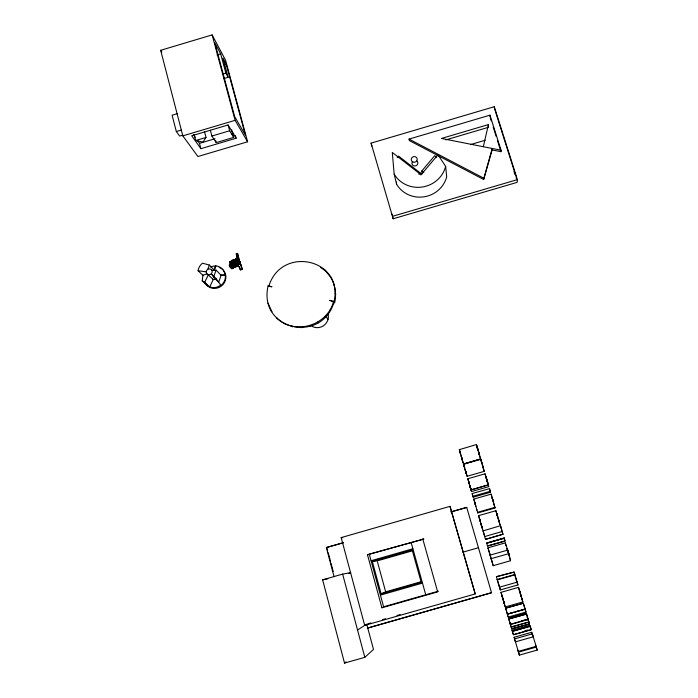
<?xml version="1.0" encoding="UTF-8"?>
<svg xmlns="http://www.w3.org/2000/svg" width="698" height="698" viewBox="0 0 698 698"><rect width="100%" height="100%" fill="white"/><g stroke="black" fill="none" stroke-linecap="round" stroke-linejoin="round"><path stroke-width="1.05" d="M238.07 264.97L238.07 266.182L233.734 267.456L233.525 266.749C230.637 269.149 228.115 260.686 231.788 261.122M488.399 126.408L488.417 124.593L441.476 138.448L501.033 150.218L500.972 151.693L492.142 149.948L492.177 148.465L483.627 179.482L409.325 140.577L409.045 139.085L489.979 115.17L501.033 150.218M487.902 483.531L488.731 486.646L471.551 491.584L467.826 478.749L485.058 473.802L486.07 477.868M489.952 116.758L489.979 115.17M231.439 267.002L237.59 265.188C238.524 268.102 237.477 262.849 238.158 265.572L238.079 264.978M236.003 260.729L235.95 259.124L238.166 265.388L237.748 263.504M494.263 107.754L494.289 106.707L371.083 143.134L371.353 144.085M236.988 260.537L236.395 260.145A3.682 0.48 73.1 0 0 235.811 259.167L236.317 262.143L230.296 263.914M235.863 259.263L237.425 265.205M484.709 536.683L485.494 539.353L503.005 534.232L502.202 531.518L484.717 536.544L484.316 535.148M470.007 486.27L471.089 489.9L488.382 484.935L485.093 473.82M516.171 178.356L516.276 177.231M494.289 106.707L517.393 179.63L517.148 182.353L393.166 218.779L371.083 143.134M472.188 493.565L473.183 497.212L490.31 492.291L490.432 491.244L489.638 488.565L472.188 493.565L472.406 494.568M230.986 266.034L237.18 264.612L232.818 265.903L232.513 265.074L236.762 263.608A3.682 0.48 73.1 0 1 236.064 260.939M204.593 282.315L207.542 285.892L202.237 280.849L202.926 275.152L207.097 273.921L213.283 279.479A2.949 2.818 -38.7 0 0 216.092 278.65L220.996 285.456A11.238 10.74 -38.7 0 0 225.341 275.204L225.053 274.907A11.255 10.749 -38.7 0 0 215.647 265.807L214.155 270.021M232.513 265.074L232.818 265.903M236.133 262.038L232.8 262.806M334.019 301.998C343.948 258.321 280.805 245.242 268.73 286.581L268.111 285.831C257.832 329.857 321.778 344.411 334.019 301.998L329.639 300.358L333.583 301.292L334.612 302.976C336.75 294.041 335.249 284.636 330.538 276.766M485.494 539.353L503.005 534.232M230.741 265.371L236.858 263.434M475.216 593.937L450.009 506.364L341.174 537.591L364.696 625.399L475.216 593.937L450.009 506.364M483.33 146.72L488.417 124.593M494.289 504.541L494.952 508.013L477.772 512.934L474.64 502.036L475.617 505.448M494.952 508.013L491.139 494.123L473.785 499.105L475.888 506.355M483.627 179.482L492.142 149.948M503.467 600.873L501.007 592.349L518.544 587.358L519.233 590.168M207.777 269.306L209.304 265.013L202.49 263.198A11.456 10.932 -38.6 0 0 198.084 270.702L203.135 275.605M216.092 270.117L221.118 275.335L218.683 282.201L213.605 277.106L216.092 270.117L211.791 270.257M233.525 266.749L233.586 267.404L238.166 265.999L237.931 265.327L238.097 266.174M277.272 318.585L276.678 317.922C294.451 335.773 327.824 325.477 333.583 301.292M236.404 259.848L235.793 259.176L231.727 260.476M231.727 267.282L231.788 266.802M202.237 280.849L204.758 282.228L209.705 286.948L213.283 279.479L212.585 279.217M204.758 282.228L208.405 274.637A3.001 2.862 -38.6 0 0 212.157 271.452A3.001 2.862 -38.6 0 0 208.004 269.184A3.001 2.862 -38.6 0 0 207.097 273.921M503.328 600.376L505.273 606.937L522.854 601.946L519.382 590.185L519.46 590.709M237.721 265.519L237.739 264.655M204.47 131.582L206.015 137.462L202.987 142.078L195.702 140.525L194.166 134.635M235.95 259.979L236.439 260.127M235.811 259.167L236.988 264.525A3.682 0.48 73.1 0 0 237.957 265.144M501.853 530.585L500.483 525.707L500.684 526.545M418.835 174.273L420.083 172.799L398.471 156.055L397.223 157.521M422.203 173.907L421.732 171.054L434.723 155.689L436.739 157.233M502.202 531.518L502.752 534.424M350.571 572.674L342.639 574.105L322.624 579.829L344.524 663.1L364.827 657.333L373.491 649.437L366.694 624.117M344.524 663.1L346.086 661.817M487.474 545.932L504.986 540.924L504.183 539.24M357.542 630.006L366.031 624.544M367.48 554.718L423.773 539.048L367.48 554.718L381.885 607.784L383.595 606.789L438.457 591.154M236.762 263.608L236.526 262.884L236.735 263.835M232.303 264.123L231.945 263.251L236.177 262.003L237.128 264.481M233.359 264.621L233.097 263.704M381.125 593.832L421.217 582.394L412.186 550.041L372.322 561.454L381.125 593.832L385.654 591.843L420.877 581.792M160.68 50.3L212.148 34.9L225.576 60.272L247.598 141.79L197.9 156.527L182.824 135.857L160.68 50.3L161.866 52.114M217.026 54.95L220.673 53.859L225.882 73.168L228.124 77.303L223.578 78.656M224.224 64.984L226.274 64.373L245.399 135.168L234.659 116.575L214.836 42.883L220.673 53.859M223.133 73.988L225.882 73.168M177.309 113.652L172.118 115.196L176.332 131.564L179.656 136.058L182.745 135.142M176.332 131.564L181.541 130.02M182.824 135.857L235.121 120.326L247.598 141.79M236.107 138.239L228.098 124.977L191.732 135.778L200.876 148.691L236.107 138.239L235.392 135.569M195.702 140.525L206.015 137.462M211.895 136.04L229.642 130.77L233.69 137.41L216.214 142.601L211.895 136.04L210.36 130.247M197.647 140.734L199.48 143.352L215.01 138.745M231.57 133.824L233.647 133.213M445.9 139.87L488.391 127.324M470.583 144.556L485.18 140.254M236.282 253.758L237.59 253.374L240.522 265.135L241.159 264.943L242.328 269.367L240.374 269.934L237.433 263.46L236.282 253.758L237.076 256.759M237.503 256.061L238.088 255.887L239.344 260.651L238.515 260.537L239.65 264.219L240.234 264.045L239.1 260.363M231.492 260.59L231.727 261.584L231.492 260.59L236.081 259.194L236.552 260.022M231.937 260.773L236.29 259.49M231.5 261L235.863 259.717L236.16 260.79L230 262.596M229.93 261.785L235.104 260.267M229.93 262.116L236.09 260.302M231.727 262.369L231.579 261.602L231.727 262.369L235.959 261.131L236.317 262.143M233.402 262.116L236.011 261.349M230.122 263.216L236.142 261.445M236.954 261.61L238.271 261.226L237.59 253.374M238.716 261.331L239.309 261.157M517.393 179.63L392.494 216.336L393.166 218.779M238.96 261.61L239.554 261.436M237.146 262.369C238.306 260.345 240.74 262.771 240.225 261.698M233.01 263.748L237.303 262.465M230.506 264.647L236.526 262.884M238.498 263.861L237.983 262.5L240.26 261.837M237.224 261.113L237.87 262.893L240.313 262.099M233.219 264.481L237.172 263.347M237.433 263.46L238.341 263.914L237.878 262.788M233.516 265.79L233.394 265.179L236.866 264.158M237.931 264.027L239.885 263.451L241.159 264.943M229.694 266.697L231.326 266.226L233.211 268.329L231.588 268.8L229.694 266.697L229.232 264.943L230.864 264.463L231.326 266.226M231.221 266.592L237.381 264.778L237.468 265.301L233.106 266.592L233.019 266.06L233.376 267.107L237.739 265.825M231.815 266.671L232.748 266.575M231.605 267.229L233.586 266.61M238.236 265.275L237.948 266.121M232.975 267.456L232.041 267.543L232.975 267.456L233.211 268.329M461.683 457.836L462.46 460.444L459.31 449.66L476.42 444.565L477.973 449.617M465.287 469.998L463.498 463.891L480.748 458.926L482.126 463.681M464.563 463.812L480.748 458.926M464.606 463.969L480.8 459.31L481.323 461.012M465.069 469.431L467.084 476.28L484.281 471.359L481.376 461.012M471.089 489.9L488.391 484.796L485.834 476.42L486.698 479.901M490.432 491.244L472.974 496.252L473.183 497.212M334.072 576.67L326.35 547.537L343.111 542.73M450.987 511.8L466.753 507.42L451.083 511.913M326.35 547.537L343.538 542.747M495.152 507.289L477.659 512.297L477.772 512.934M480.399 521.895L478.592 515.656L495.903 510.692L500.1 524.905L499.454 523.134M371.074 560.738L412.884 548.768M413.268 550.574L377.208 560.895L372.322 561.454M483.068 530.89L500.483 525.707M348.651 573.459L350.719 572.866M462.949 552.153L478.444 547.721M487.972 547.825L505.256 542.878L508.842 553.627L510.526 560.738L493.189 565.685L487.972 547.825L490.171 555.111L507.786 550.076M508.842 553.627L491.209 558.662L493.189 565.685M380.419 595.124L422.482 583.118M381.885 607.784L437.681 591.878L422.752 538.882M497.377 579.829L496.409 576.705L514.182 572.063L514.993 574.812L497.377 579.829L497.203 579.41L497.892 581.8M514.182 572.063L496.409 576.705M513.658 574.838L497.246 579.515L498.625 584.296M367.741 623.82L370.874 622.93M382.364 619.658L385.505 618.76M396.996 615.488L400.129 614.598M498.721 584.61L499.524 587.175L517.166 582.149L517.977 584.907L500.326 589.932L498.145 582.638M367.279 628.095L490.493 593.021M367.959 628.043L491.54 592.724M505.884 608.988L505.649 608.176L523.308 603.159L524.739 608.045M523.552 603.962L523.352 603.308L505.649 608.176M508.397 613.743L513.588 612.268M515.665 611.675L518.78 610.794M520.856 610.2L523.971 609.319M507.001 612.8L507.402 614.161L525.088 609.136L525.987 612.033L508.257 617.076L507.935 616.16M525.166 609.258L507.402 614.161M510.308 624.117L508.528 618.201L526.039 613.228L526.423 614.406M508.528 618.201L526.118 613.359M511.721 628.942L508.816 618.995L526.519 613.97L529.494 623.899L511.678 628.785L529.494 623.899M526.597 614.092L508.816 618.995M521.772 620.862L528.028 619.091L526.519 613.97M510.36 624.256L528.116 619.222M510.465 624.553L528.281 619.501M512.219 626.752L527.889 622.311M512.044 630.224L512.428 631.332L530.244 626.272L531.3 629.657L513.431 634.718L512.044 630.224L529.581 625.251L530.201 626.289M524.748 630.861L527.889 629.971M532.949 635.957L537.32 650.03L519.391 655.108L514.103 637.257L531.658 632.283L533.403 636.768L515.517 641.837L515.29 641.174M532.522 633.801L514.644 638.871L514.103 637.257M536.064 646.348L518.274 651.391L518.518 652.124L536.439 647.046M322.624 579.829L327.886 578.808M220.83 275.038L225.053 274.907M221.118 275.335L225.341 275.204M270.37 286.669L272.002 286.747L268.111 285.831M341.174 537.591L342.744 537.713M198.084 270.702L206.259 271.88M484.238 471.351L483.374 468.733M230 261.645L230.741 262.893M409.045 139.085L483.627 178.112M320.539 267.369L325.765 271.147L331.14 277.839M421.732 171.054L423.747 172.607M514.993 574.812L517.166 582.149M220.996 285.456L220.708 285.168A11.255 10.749 -38.7 0 1 209.705 286.948M216.092 278.65L211.267 273.791L213.605 277.106M209.304 265.013L214.365 270.239L215.647 265.807M517.977 584.907L517.611 584.453M271.33 311.107L271.941 311.788L267.997 303.115M283.685 323.087L284.261 323.732M291.877 326.245L292.427 326.882M237.983 262.5L238.995 263.678M239.65 264.219L238.027 262.108M238.515 260.537L237.748 257.012M300.69 327.161L301.222 327.798M309.519 325.783L310.017 326.42M488.705 486.611L488.312 485.45M317.738 322.188L318.218 322.834M467.084 476.28L465.165 469.632M193.363 134.635L195.196 137.244M324.797 316.63L325.259 317.293M325.608 315.819L328.034 319.387M525.009 609.022L524.617 608.447L525.987 612.033M477.153 447.104L477.737 448.831M237.73 265.397L237.337 264.69M237.913 266.086L236.962 264.158M445.647 166.403L437.995 154.755L421.069 174.77L392.293 152.461L394.161 174.09L396.595 184.211A27.222 26.027 -13.5 0 0 423.939 196.845A27.222 26.027 -13.5 0 0 446.694 176.76L445.647 166.403A27.972 26.699 -13.6 0 1 422.264 187.029A27.972 26.699 -13.6 0 1 394.161 174.09M236.29 259.918L236.666 260.59M330.206 309.502L330.651 310.182M528.028 619.091L527.409 617.721M528.936 622.014L511.172 627.048M530.244 626.272L512.437 631.324M335.136 293.3L335.729 294.312M531.3 629.657L513.431 634.718M531.03 629.081L529.581 625.251M333.949 284.697L334.543 285.735M325.137 270.047L325.765 271.147M533.054 636.14L533.403 636.768M226.274 64.373L222.959 58.152L228.124 77.303M535.506 645.292L535.959 646.147M536.369 648.215L537.32 650.03M233.106 266.592L233.376 267.107M232.085 261.401L232.294 261.811L232.207 261.288M518.544 587.358L520.952 594.958M236.334 260.232L236.543 260.668M467.826 478.749L468.838 482.17M522.854 601.946L521.738 598.622M236.16 260.79L235.863 259.717M528.517 621.325L527.234 617.311M483.382 468.489L482.414 464.667M479.203 454.459L479.57 455.515L476.411 444.731M237.146 264.228L237.477 265.31M240.147 261.48L240.112 261.759M239.885 263.451L242.328 269.367M478.592 515.656L480.364 521.624M485.86 476.446L486.968 480.076M232.774 263.033L232.53 262.369M460.017 452.042L460.767 454.573M473.785 499.105L475.582 505.186M521.703 598.291L522.017 599.102L521.179 595.883M511.119 626.9L509.723 622.284M512.856 632.981L513.239 634.124M514.95 640.171L515.229 640.982M518.762 653.197L519.391 655.108M517.907 650.274L518.204 651.173M483.278 468.184L482.702 466.377M501.007 592.349L502.935 598.867M479.788 456.553L480.381 458.15L478.209 450.262M517.323 583.633L514.967 575.702M466.299 473.576L465.357 470.426M494.585 108.766L502.586 134.016M502.9 135.028L515.962 176.245M513.998 171.49L514.932 174.439M490.275 117.788L491.252 120.867M493.198 127.036L496.112 136.276M497.412 140.385L500.972 151.693M521.528 597.75L521.074 596.301M487.422 482.362L487.928 483.915L487.221 481.323M488.094 484.77L487.588 483.103M498.773 520.926L499.14 522.113M471.534 491.532L469.911 486.017M478.985 453.77L478.435 451.946M489.673 553.558L491.601 560.171M483.007 467.538L482.152 464.519M497.77 516.642L496.714 513.449L497.177 515.351M460.54 453.787L459.31 449.66M478.619 452.714L479.072 454.215M477.807 448.893L478.261 450.594M493.599 502.194L492.003 497.055L492.84 500.169M520.438 594.303L520.909 595.909M493.73 503.345L494.201 504.933M528.848 621.874L529.407 623.75M489.534 489.656L490.31 492.291M505.256 542.878L506.137 545.862M507.123 548.811L508.929 554.945M509.968 558.828L510.526 560.738M514.051 572.657L514.583 574.463M531.658 632.283L532.522 635.197M520.507 594.391L519.591 591.189M486.776 480.329L487.317 482.17M493.198 501.391L493.652 502.935M463.498 463.891L464.467 467.224M469.231 483.531L468.602 481.402L468.733 481.986M480.966 523.849L482.746 529.869L480.939 523.605M480.111 520.769L479.404 518.413L481.088 524.093M481.219 524.704L481.943 527.103L480.686 522.872M502.673 597.968L501.836 595.185L502.49 597.505M503.598 601.275L504.436 604.102L503.781 601.781M523.736 604.416L525.088 609.136M500.815 526.798L502.167 531.553M486.532 478.976L487.605 482.248M469.737 485.311L470.234 487.012M483.339 531.797L484.124 534.511M503.232 599.887L503.729 601.554M506.033 609.441L506.451 610.925M483.156 531.178L483.81 533.429M499.524 587.175L500.326 589.932M502.543 597.715L503.031 599.364M505.841 608.804L506.129 609.816M508.257 617.076L506.661 611.614M508.58 618.341L508.886 619.388M461.064 455.724L463.228 463.088L461.579 457.356M483.025 530.707L483.252 531.527M519.582 591.372L519.975 592.75M526.039 613.228L526.484 614.781M497.447 516.468L495.903 510.692M478.549 451.571L479.587 455.34M492.884 500.492L491.994 497.404M477.24 448.011L477.641 449.416M483.967 533.944L484.429 535.567M459.52 450.411L459.764 451.257M464.022 465.828L463.681 464.667L464.702 468.175L464.345 466.962M465.426 470.522L466.299 473.567M468.681 481.768L469.283 483.862M470.661 488.487L471.045 489.813M503.528 600.899L505.273 606.937M506.347 610.514L506.774 612.015M460.567 454.032L459.476 450.254M461.343 456.527L461.832 458.202M469.248 483.731L469.684 485.241M466.692 507.289L491.558 592.855M498.355 518.614L499.279 522.139L497.386 516.101M476.874 446.764L476.525 445.341L476.804 446.345M477.162 447.593L477.606 449.119M237.678 262.474L237.852 263.347M481.07 460.977L480.774 459.746L481.105 460.916M461.989 458.76L462.425 460.279M411.174 542.66L425.745 594.783M371.685 145.297L371.903 146.074M391.744 213.832L392.023 214.844M491.654 496.173L491.139 494.123M377.487 561.925L385.654 591.843M369.408 554.613L383.595 606.789M212.148 34.9L235.121 120.326M236.081 259.194L236.264 259.892M231.675 129.898L233.69 137.41M228.098 124.977L229.642 130.77M342.639 574.105L364.827 657.333M326.83 547.537L327.667 550.67M328.217 552.764L330.433 561.113M330.983 563.199L333.199 571.549M215.682 140.577L216.214 142.601M238.271 261.226L238.541 262.073L238.088 255.887M239.449 266.4L240.374 269.934M232.617 266.435L232.853 267.308M199.48 143.352L200.876 148.691M235.959 261.131L236.177 262.003M509.235 555.974L509.68 557.868M476.847 509.54L476.961 510.142M420.083 172.799L420.423 174.762M396.412 182.099L396.595 184.211M416.942 161.064A2.958 2.818 -14 0 1 417.334 164.676A2.958 2.818 -14 0 1 413.696 165.749A2.958 2.818 -14 0 1 412.038 162.512M328.025 313.812A10.967 10.671 -34.1 0 1 312.085 326.359M219.224 267.308A11.22 10.714 -38.7 0 1 222.924 284.636A11.22 10.714 -38.7 0 1 205.038 282.856M210.273 267.037A11.238 10.74 -38.7 0 1 215.935 266.113M233.673 266.906A3.682 0.489 73.1 0 1 232.87 266.418A3.682 0.489 73.1 0 1 231.483 261.89A3.682 0.489 73.1 0 1 231.797 260.816M232.059 261.331A3.682 0.489 73.1 0 1 232.661 262.841M486.68 543.219L504.183 538.21L486.68 543.219M504.218 537.975L486.628 543.018L487.536 546.115L505.134 541.081L504.218 537.975M508.275 551.917L507.097 548.576L509.051 555.189L508.275 551.917M470.749 488.844L470.286 487.283L470.749 488.844M481.733 463.271L481.384 462.059L481.777 463.263M412.78 161.945A2.984 2.844 -14.1 0 0 417.203 159.31A2.984 2.844 -14.1 0 0 412.693 157.006A2.984 2.844 -14.1 0 0 412.78 161.945"/></g></svg>
